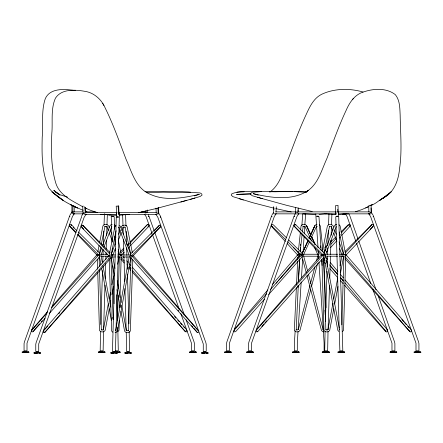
<?xml version="1.0" encoding="UTF-8"?>
<svg xmlns="http://www.w3.org/2000/svg" width="443" height="443" viewBox="0 0 443 443"><rect width="100%" height="100%" fill="white"/><g stroke="black" fill="none" stroke-linecap="round" stroke-linejoin="round"><path stroke-width="0.66" d="M71.877 213.172L71.932 205.38M72.918 205.951L72.746 213.803L74.097 213.903L73.776 213.947M74.142 211.937L74.269 206.039M145.897 213.166L145.952 210.575M147.264 212.59L147.32 209.971M116.287 216.926L112.45 351.554L115.401 351.554L119.433 213.598L118.918 212.983L117.844 212.734M119.328 320.062L119.023 330.367L117.982 331.475M119.693 307.697L119.771 304.945M119.992 297.391L121.183 256.851M117.445 320.029L118.198 295.331M118.408 288.476L119.377 256.918M341.813 324.83L343.94 255.55M100.555 331.386L100.184 350.817L103.13 350.817L103.507 331.386M100.782 324.475L102.532 270.573M102.782 262.976L103.003 256.065M103.047 254.681L103.208 249.846M103.363 245.007L103.812 231.191M104.016 224.972L104.437 213.991M103.551 330.002L105.013 285.087M105.212 278.868L105.705 263.668M105.844 259.52L105.955 256.065M105.999 254.681L106.065 252.61M106.176 249.154L106.47 240.172M106.63 235.333L106.918 226.351M106.962 224.972L107.35 214.562M325.079 331.386L324.702 350.817M325.389 321.712L327.028 271.266M327.189 266.431L327.527 256.065M327.571 254.681L327.792 247.775M327.909 244.32L328.357 230.498M328.534 224.972L328.955 213.991M328.025 331.386L327.654 350.817L324.099 350.817L324.099 342.932L318.949 262.034M328.091 329.31L329.509 285.779M329.753 278.176L330.472 256.065M330.517 254.681L330.987 240.172M331.148 235.333L331.442 226.351M331.486 224.972L331.907 213.991M131.067 257.66L128.437 330.367L128.121 330.738L128.431 330.495L127.152 330.738L126.067 330.124L126.355 330.367L121.714 305.221M132.8 259.653L130.314 331.109C129.079 333.225 125.818 333.241 124.583 331.109L120.967 311.363M36.974 352.418L36.974 353.403M113.657 352.418L113.657 353.403M127.794 352.418L127.794 353.403M204.478 352.418L204.478 353.403M298.283 285.729L296.229 329.631L296.505 330.002L296.145 329.753L297.38 330.002L298.504 329.382M298.477 281.615L299.507 259.664M299.634 256.918L299.701 255.55M296.367 287.773L294.318 330.367C295.475 332.505 298.815 332.488 299.977 330.367L310.72 289.578M296.533 284.334L297.657 260.977M297.724 259.598L297.857 256.851M116.321 216.433L116.481 213.598M273.353 213.166L273.735 206.61M273.89 209.916L274.007 207.939M275.989 211.987L276.294 206.743M297.823 254.985L298.383 254.492M25.821 352.661L25.821 351.676M101.945 352.661L101.945 351.676M117.113 351.676L117.113 352.661L120.208 352.418L120.031 351.676L114.687 351.676L114.604 352.418M193.237 352.661L193.237 351.676M250.345 352.661L250.345 351.676M295.171 330.755L294.396 342.932L294.396 350.817L297.314 350.817L297.314 342.932L298.045 331.447M297.929 287.463L298.056 285.403M298.366 280.591L299.761 258.601M300.199 251.724L300.465 247.604M300.592 245.544L300.681 244.165M301.86 225.614L302.724 213.991M298.172 329.382L301.19 281.964M301.456 277.839L302.635 259.288M303.117 251.724L304.075 236.606M304.252 233.86L304.734 226.301M304.823 224.922L305.642 213.991M326.469 352.661L326.469 351.676M341.636 352.661L341.636 351.676M417.76 352.661L417.76 351.676M121.349 254.614L120.906 255.478M133.011 255.722L133.05 255.356L198.53 330.738M298.133 253.368L298.349 251.308M298.499 249.935L300.398 232.093M300.62 230.033L301.057 225.913C302.231 223.77 305.515 223.809 306.717 225.913L310.969 235.316M299.867 254.67L300.022 253.307M300.171 251.94L302.137 234.17M302.364 232.121L303.178 226.284L302.885 226.534L304.125 226.284L305.172 226.899L305.022 226.655L309.873 237.26M228.544 352.661L228.544 351.676M296.422 352.661L296.422 351.676M394.004 352.661L394.004 351.676M129.301 256.281L115.634 330.367L115.922 330.124L115.468 330.495M109.249 308.777L105.179 330.367C103.95 332.505 100.683 332.483 99.453 330.367L97.759 272.655M110.135 304.059L110.772 300.681M111.918 294.612L113.441 286.516M117.639 264.249L119.034 256.829M333.767 308.777L329.697 330.367C328.468 332.505 325.201 332.483 323.977 330.367L321.9 259.598M334.659 304.059L337.965 286.516M340.506 273.021L343.558 256.829M108.313 303.798L103.413 329.631L103.036 330.002L103.695 329.382L102.61 330.002L101.331 329.753L101.646 330.002L101.331 329.631L99.503 269.953M109.216 299.042L110.506 292.247M111.924 284.771L113.602 275.934M332.964 303.123L327.931 329.631L327.554 330.002M333.74 299.042L337.738 277.971M340.058 265.739L341.99 255.545M226.163 351.676L226.163 352.661M294.041 351.676L294.041 352.661M323.567 352.047L323.639 351.676M391.518 351.676L391.518 352.661M97.809 252.056L99.116 245.356M99.636 242.675L102.898 225.913C104.626 222.951 109.205 224.512 109.332 227.835M322.46 251.386L327.416 225.913C328.916 223.25 333.236 224.152 333.618 227.198M348.215 225.421L348.331 225.055L341.542 232.719M99.47 253.352L100.794 246.679M101.325 244.01L105.008 226.284L104.775 226.534L106.049 226.284L107.062 226.899L106.857 226.655L108.291 230.482M323.988 253.352L329.531 226.284L329.293 226.534L330.572 226.284L331.58 226.899L331.375 226.655L332.809 230.482M109.1 255.478L114.887 226.655L115.928 225.548L115.695 225.792M111.016 255.428L116.077 230.731M23.49 351.676L23.49 352.661M99.614 351.676L99.614 352.661M190.811 351.676L190.811 352.661M248.008 351.676L248.008 352.661M324.132 351.676L324.132 352.661M339.205 351.676L339.205 352.661M415.329 351.676L415.329 352.661M34.787 352.418L34.787 353.403M45.031 331.602L44.843 332.339L109.15 258.142M111.392 352.418L111.392 353.403M125.607 352.418L125.607 353.403M202.213 352.418L202.213 353.403M323.534 352.047L323.628 351.676M371.688 225.421L371.882 224.684L345.374 252.887M340.966 231.888L348.264 224.684L348.918 224.313L349.748 224.562L350.164 225.177L349.449 226.899L341.625 235.46M349.87 226.284L350.164 225.177M311.601 286.239L317.587 263.502M298.283 329.631L309.95 285.569M310.477 283.57L314.895 266.88M316.485 260.872L317.902 255.528M390.615 352.047L390.715 351.676M229.889 352.661L226.091 352.418M297.768 352.661L293.969 352.418M395.245 352.661L391.446 352.418M27.671 352.661L23.413 352.418M103.795 352.661L99.537 352.418M118.868 352.661L110.717 352.418L110.545 353.154L117.14 353.403L117.14 352.418M194.992 352.661L190.728 352.418M252.189 352.661L247.93 352.418M343.386 352.661L339.128 352.418M419.51 352.661L415.252 352.418M39.394 353.403L39.394 352.418M116.083 353.403L116.083 352.418M130.12 353.403L130.12 352.418M206.809 353.403L206.809 352.418M111.315 254.199L115.761 242.028M118.569 234.341L120.208 229.856M120.906 227.935L121.376 226.655L122.418 225.548L124.876 225.055L126.294 225.792M112.771 255.456L115.368 248.44M118.431 240.15L121.26 232.497M121.969 230.581L123.431 227.026L122.938 227.641L123.946 227.026L125.225 227.27L124.992 227.026L130.702 254.094M101.774 247.692L99.16 254.742L99.459 255.234L99.913 254.742M102.488 245.771L109.858 225.913L110.9 224.806L112.145 224.313M101.087 254.719L103.003 249.614M103.961 247.061L111.797 226.534M325.367 255.356L336.32 226.534M28.081 352.661L28.081 351.676M104.127 352.661L104.127 351.676M119.372 352.661L119.372 351.676M195.413 352.661L195.413 351.676M252.599 352.661L252.599 351.676M328.645 352.661L328.645 351.676M343.89 352.661L343.89 351.676M419.936 352.661L419.936 351.676M308.14 240.516L301.65 254.742L301.799 254.371M230.692 352.661L230.692 351.676M298.499 352.661L298.499 351.676M396.075 352.661L396.075 351.676M345.49 255.234L345.712 254.742L340.102 225.913L339.061 224.806M301.65 254.742L308.173 240.327M309.02 238.45L314.691 225.913L315.721 224.806L316.983 224.313M302.082 253.745L308.068 240.643M309.208 238.146L314.912 225.67L309.269 238.041M303.555 254.731L309.258 242.255M310.399 239.757L316.385 226.655L316.236 226.899L317.288 226.284M271.614 215.569L273.464 212.562M69.684 215.569L71.943 211.998M81.418 216.306L83.677 212.734M33.125 331.602L33.303 331.231M147.358 224.684L127.462 245.959M294.207 215.569L296.079 212.562M257.649 331.602L257.82 331.231M322.969 351.676L322.969 352.661M158.954 225.792L159.131 225.421M160.693 226.655L132.701 256.342M31.741 330.002L47.467 311.728M112.334 255.478L112.566 255.107L111.099 253.651M276.244 213.598L274.355 216.433L229.435 343.181L229.435 350.817L226.517 350.817L226.517 343.546L226.86 341.946L271.443 216.306L271.969 216.306L271.598 216.306M74.369 213.598L72.464 216.433L27.006 343.181L27.006 350.817L24.06 350.817L24.06 343.546L24.404 341.946L69.512 216.306L69.955 216.306L69.512 216.184L69.767 216.306M85.848 214.091L86.108 214.34L84.198 217.17L38.718 343.918L38.718 351.554L35.767 351.554L35.767 344.289L36.116 342.688L81.506 217.048L81.246 216.926M298.887 213.598L296.982 216.433L251.53 343.181L251.53 350.817L248.578 350.817L248.578 343.546L248.927 341.946L294.03 216.306L294.473 216.306L294.03 216.184L294.285 216.306M231.318 352.418L224.806 352.661L224.634 352.047L224.806 351.676L231.146 351.676L231.318 352.418L230.792 352.418M299.197 352.418L292.685 352.661L292.513 352.047L292.685 351.676L299.025 351.676L299.197 352.418L298.599 352.418M396.773 352.418L390.261 352.661L390.089 352.047L390.261 351.676L396.607 351.676L396.773 352.418L396.18 352.418M28.917 352.418L22.322 352.661L22.15 352.047L22.322 351.676L28.745 351.676L28.917 352.418L28.175 352.418M40.629 353.154L34.033 353.403L33.856 352.789L34.033 352.418L40.457 352.418L40.629 353.154L39.477 353.154M105.041 352.418L98.446 352.661L98.274 352.047L98.446 351.676L104.869 351.676L105.041 352.418L104.221 352.418M131.449 353.154L124.854 353.403L124.677 352.789L124.854 352.418L131.272 352.418L131.449 353.154L130.203 353.154M196.332 352.418L189.737 352.661L189.565 352.047L189.737 351.676L196.155 351.676L196.332 352.418L195.507 352.418M208.132 353.154L201.537 353.403L201.36 352.789L201.537 352.418L207.961 352.418L208.132 353.154L206.887 353.154M253.435 352.418L246.845 352.661L246.668 352.047L246.845 351.676L253.263 351.676L253.435 352.418L252.693 352.418M329.559 352.418L322.211 352.418L322.382 351.676L329.387 351.676L329.559 352.418L322.211 352.418M344.726 352.418L338.131 352.661L337.959 352.047L338.131 351.676L344.554 351.676L344.726 352.418L343.984 352.418M420.85 352.418L414.255 352.661L414.083 352.047L414.255 351.676L420.678 351.676L420.85 352.418L420.03 352.418M368.853 205.419C374.318 205.674 378.366 200.363 382.99 198.176C394.503 192.456 398.606 179.792 399.669 167.842C402.155 150.332 400.422 132.64 400.156 115.053C399.796 108.103 399.963 100.317 395.3 94.625C385.631 87.055 371.129 88.628 360.392 93.146C353.259 96.652 348.962 103.734 345.944 110.783C338.59 126.399 332.953 142.724 326.773 158.815C321.336 170.605 317.83 185.39 305.592 192.101L308.466 190.335C292.075 201.294 271.21 197.822 253.208 193.652L258.297 195.175M345.429 255.478L345.867 254.614L410.882 329.382L411.625 331.109L411.292 331.724L410.473 331.968L409.448 331.231L345.219 258.939M109.327 255.971L109.737 255.478M132.607 256.586L132.917 256.215M335.545 212.861L336.065 212.241M234.308 329.382L267.865 289.894M272.34 284.627L297.846 254.614M276.122 283.227L277.462 281.648M278.359 280.596L299.39 255.849M97.288 254.742L97.604 254.371M321.806 254.742L322.122 254.371M51.981 306.539L97.133 254.614L97.621 254.492M33.679 330.616L39.549 323.866M41.354 321.79L42.257 320.749M256.635 329.382L321.197 255.135M261.813 326.463L264.067 323.866M264.969 322.825L266.78 320.749M234.519 330.002L234.054 330.367L266.631 293.803M353.464 98.429L352.368 99.669M47.152 312.885L31.647 330.367L32.178 330.002M51.737 307.724L98.972 254.614L99.57 255.478M45.048 318.24L33.208 331.602L32.417 331.968L31.375 331.109M49.173 313.6L99.614 256.879M44.184 330.124L47.85 325.998M58.853 313.622L59.766 312.592M109.465 259.681L45.258 331.968L44.239 332.71L43.425 332.46L43.093 331.846L43.846 330.124L108.945 255.356L109.388 256.215M110.385 258.651L112.217 256.586M270.291 289.678L301.766 254.492M264.504 299.163L236.025 331.231L234.729 331.968L233.699 331.109M268.63 294.523L302.53 256.364M324.132 256.879L258.07 331.231L256.94 331.968L255.899 331.109M326.441 252.078L327.82 250.566M330.583 247.543L336.564 240.998M339.327 237.98L340.246 236.972M323.988 251.851L325.838 249.835M330.915 244.298L335.999 238.76M339.233 235.239L340.152 234.231M147.929 226.899L148.842 225.913L148.305 226.284M373.017 226.284L370.01 229.336M130.74 256.215L131.333 255.356L198.636 331.109M324.437 254.742L323.977 255.234L323.678 254.742L334.376 225.913L335.417 224.806L336.663 224.313M256.165 330.367L323.49 254.614L324.088 255.478M121.471 255.107L124.295 252.139M128.055 248.18L129.467 246.696M130.408 245.704L148.272 226.899L149.108 225.177L148.682 224.562L147.956 224.313L147.281 224.684L129.827 242.21M345.994 255.107L372.796 226.899L373.632 225.177L373.205 224.562L372.48 224.313L371.799 224.684L345.053 251.452M120.856 252.887L123.686 249.918M151.002 234.325L151.949 233.334M154.784 230.366L158.572 226.406M342.505 331.475L343.546 330.367L345.745 255.478L345.523 254.985L344.277 254.492M301.982 255.234L303.012 254.371M297.984 254.742L298.349 254.371M131.477 255.855L160.621 226.655L160.023 227.026M118.093 253.883L119.067 252.909M120.047 251.94L123.957 248.047M126.892 245.129L128.847 243.179M130.403 254.138L159.059 225.421L159.74 225.055L160.455 225.299M342.123 254.371L343.591 252.909M324.896 247.67L327.82 244.802M330.738 241.933L335.611 237.149M323.994 251.297L325.937 249.381M160.488 217.048L160.743 216.926L160.311 217.048L160.743 217.048L205.873 342.688L206.222 344.289L206.222 351.554L203.271 351.554L203.271 343.918L157.797 217.17L155.886 214.34L156.146 214.091M328.219 329.382L327.128 330.002L325.849 329.753L326.164 330.002L325.849 329.631L323.623 256.918M349.97 216.184L358.055 239.093M269.826 192.135C280.64 184.421 283.138 170.234 288.343 158.815C293.881 143.931 299.418 129.024 306.124 114.621C309.64 106.879 313.528 98.462 321.48 94.376C334.249 88.307 349.588 88.14 363.022 92.006M145.37 212.861L146.29 212.241M369.894 212.861L370.808 212.241M156.888 213.598L157.88 212.983M109.897 255.356L109.072 256.215L111.68 331.109L112.721 332.217M100.107 254.614L99.188 255.478L100.971 264.925M324.625 254.614L323.711 255.478L337.821 330.367L338.862 331.475M155.886 214.34L156.318 214.091M370.863 205.452L372.69 204.539L370.929 205.402M355.441 211.737L361.793 209.628L368.582 206.56M148.715 216.306L148.97 216.184L148.527 216.306L148.97 216.306L154.341 231.279M373.233 216.306L373.488 216.184L373.045 216.306L373.488 216.306L418.596 341.946L418.94 343.546L418.94 350.817L415.994 350.817L415.994 343.181L370.536 216.433L368.631 213.598M365.647 208.011L369.03 206.36M69.795 224.562C72.857 224.119 74.28 229.502 76.921 230.532M271.659 224.562L272.489 224.313L273.575 225.055L286.283 237.625M294.318 224.562L295.044 224.313L295.719 224.684L324.42 253.396M115.119 332.71L116.365 332.217L117.406 331.109L131.117 256.215L130.203 255.356M198.564 332.46L197.755 332.71L196.731 331.968L130.691 257.616M335.478 206.039L335.65 213.903L336.071 213.842M371.428 212.54L371.068 205.38M299.684 255.971L298.875 256.215L300.26 256.215M194.25 195.884L199.344 194.361C183.302 197.894 165.532 201.476 149.972 194.184C135.851 188.402 131.876 172.161 126.166 159.552C119.555 142.286 113.486 124.765 105.273 108.164C101.973 100.29 95.289 93.75 86.872 91.701C76.694 89.724 61.976 88.107 55.469 98.136C50.53 109.133 52.883 121.709 51.82 133.382C51.072 150.072 51.028 167.155 55.851 183.302C59.644 195.518 72.768 200.961 82.952 206.887M190.091 199.422L200.136 196.487L202.074 195.114L201.692 193.901L200.064 192.932L188.43 192.196L176.884 192.495L163.14 192.196L146.722 192.711M138.227 212.718L156.18 208.542L186.852 200.33M180.833 202.052L195.047 198.004M321.651 254.614L322.139 254.492M83.101 214.024L82.697 206.167L83.367 206.095M116.703 214.689L116.199 206.167L118.752 206.034M303.184 254.492L301.711 255.478L306.29 272.866M261.575 191.597C251.851 192.345 240.604 189.77 231.639 193.945L231.235 195.141L232.846 196.642L252.959 202.761L273.818 208.149M346.348 213.714L338.524 214.512M346.432 213.72L342.45 214.307L346.31 213.747M119.001 214.578L118.718 206.028M156.501 214.65L156.661 214.689M129.434 214.296L119.15 215.243M326.602 213.714L319.038 214.412M305.493 213.952L302.973 213.803M298.117 213.891L296.345 213.952M369.329 213.842L368.925 213.919L371.035 213.914M156.711 214.633L157.298 214.589M244.154 191.791L236.839 192.196M84.452 214.573L85.089 214.545M250.5 193.812L236.545 194.399L251.214 193.973M145.094 191.703L179.182 191.454L190.651 192.201M72.159 211.892L72.79 211.892L72.458 211.892M84.679 206.693L85.25 212.634M145.293 211.892L145.924 211.892L145.597 211.892M118.746 212.634L118.945 212.629M158.422 212.634L158.616 212.629M269.543 191.753L292.624 191.603M315.953 214.523L303.699 213.847M335.944 214.55L325.018 213.786M84.99 212.64L85.56 212.634L85.289 207.346M73.156 211.876L82.819 211.876M85.46 211.876L95.251 211.876M141.223 211.876L145.326 211.876M275.723 211.876L296.417 211.876M297.674 211.876L336.337 211.876M337.71 211.876L369.844 211.876M84.89 212.612L116.57 212.612M118.635 212.612L156.412 212.612M73.837 213.847L82.819 213.847M275.723 213.847L295.73 213.847M298.178 213.847L336.337 213.847M338.397 213.847L369.844 213.847M85.577 214.584L116.57 214.584M118.635 214.584L156.412 214.584M70.177 226.284L69.64 225.913L75.914 232.254M272.063 226.284L271.603 225.913L285.757 239.818M294.695 226.284L294.158 225.913L323.839 255.6M101.364 254.249L107.643 254.249M118.281 254.249L119.632 254.249M298.875 254.249L300.675 254.249M303.715 254.249L319.076 254.249M325.882 254.249L337.577 254.249M339.416 254.249L344.217 254.249M110.661 254.985L115.401 254.985M117.788 254.985L129.301 254.985M100.688 256.215L108.319 256.215M303.715 256.215L319.076 256.215M325.206 256.215L337.577 256.215M339.416 256.215L344.217 256.215M110.556 256.957L115.401 256.957M117.428 256.957L129.616 256.957M115.346 350.817L118.298 350.817L117.788 327.239M24.581 351.31L26.663 351.31M100.622 351.31L102.704 351.31M115.773 351.31L117.855 351.31M191.819 351.31L193.901 351.31M227.032 351.31L229.092 351.31M249.099 351.31L251.181 351.31M294.844 351.31L296.899 351.31M324.509 351.31L324.907 351.31M325.145 351.31L327.227 351.31M340.296 351.31L342.378 351.31M392.315 351.31L394.375 351.31M416.337 351.31L418.419 351.31M36.287 352.047L38.369 352.047M112.893 352.047L114.975 352.047M127.014 352.047L129.096 352.047M203.619 352.047L205.702 352.047M22.15 352.418L23.064 352.661M98.274 352.418L99.11 352.661M119.466 352.418L120.208 352.418M189.565 352.418L190.401 352.661M224.634 352.418L225.332 352.661M246.668 352.418L247.587 352.661M292.513 352.418L293.139 352.661M337.959 352.418L338.873 352.661M390.089 352.418L390.715 352.661M414.083 352.418L414.919 352.661M34.692 353.154L36.957 353.154M111.298 353.154L113.641 353.154M116.16 353.154L117.312 353.154M125.513 353.154L127.778 353.154M202.119 353.154L204.461 353.154M370.066 205.286L371.273 205.336M107.699 214.556L100.55 214.307M116.564 215.287L110.041 215.049L104.221 214.168M293.991 191.636L306.772 192.024M347.999 213.952L345.595 213.803M306.584 192.024L288.919 191.459L275.264 191.753L263.818 191.454L252.349 192.201L250.793 193.181L250.406 194.388L252.405 195.773L262.511 198.719M335.6 205.419L338.02 205.336L338.175 212.54M335.971 213.947L335.672 213.919M273.719 213.842L275.873 213.952M110.041 215.049L104.138 214.152M291.267 211.942L275.79 208.636M312.243 211.544L286.355 205.242L257.499 197.296M67.508 197.135L60.015 194.721L55.635 191.985L58.016 193.818M75.36 90.632C65.531 89.004 50.175 87.548 45.302 98.656C41.077 110.933 43.386 124.417 42.218 137.158C41.803 154.109 41.67 172.039 48.741 187.788C57.236 198.769 70.553 205.131 83.146 210.298M97.632 212.662L90.649 210.359L85.134 207.944M85.709 211.161L86.944 211.544M239.165 198.685L243.357 200.014M323.722 331.968L322.46 331.475L321.435 330.367L306.993 275.54M85.089 207.911L86.773 208.736M85.671 214.091L86.108 214.34M111.625 255.107L112.24 255.478M120.402 254.614L121.221 255.478M296.904 212.241L297.895 212.861M72.381 212.241L73.377 212.861M386.772 330.002L387.354 330.367M83.937 212.983L84.851 213.598M57.95 193.685L53.797 190.346L58.775 194.333M58.98 194.46L60.004 195.236M323.379 329.753L322.903 329.382L323.124 329.631L308.455 274.223M339.305 329.382L339.759 329.753M319.32 224.806L320.35 225.913L322.914 249.935M288.72 240.017L302.359 253.413M118.674 227.27L119.051 227.641M287.701 241.728L301.301 255.124M110.124 252.676L82.93 225.421L82.254 225.055L81.534 225.299L81.108 225.913L81.955 227.641L108.817 255.844M78.389 231.994L99.902 253.396M83.738 229.097L81.368 226.655M77.863 234.197L98.828 255.113M297.923 255.478L298.289 255.849M302.115 255.478L301.445 254.614M114.543 224.806L115.584 225.913M109.432 253.623L82.858 225.421L83.046 226.163M73.089 227.154L74.031 228.145M322 255.6L294.728 226.899L293.892 225.177M75.847 232.841L70.204 226.899L69.368 225.177M77.73 234.818L97.477 255.6M126.061 225.548L127.102 226.655L132.352 252.798M130.392 255.478L130.851 255.971L131.145 255.478L120.612 226.655L119.571 225.548M293.266 247.321L299.734 254.371M285.303 241.501L271.958 226.899L271.249 225.177L271.537 226.284M287.147 243.517L298.189 255.6M401.807 319.586L403.639 321.651M404.559 322.681L406.392 324.741M407.77 326.292L409.144 327.837M342.467 255.849L343.846 257.394M174.536 316.49L175.91 318.041M177.748 320.101L179.122 321.651M180.5 323.196L181.874 324.741M183.707 326.807L184.626 327.837M120.701 258.939L124.367 263.064M128.498 267.705L130.79 270.285M132.164 271.83L184.93 331.231L185.955 331.968L186.774 331.724L187.101 331.109L186.365 329.382L132.186 267.079M323.628 258.74L325.001 260.29M326.834 262.35L327.754 263.38M330.041 265.961L337.832 274.726M340.578 277.822L342.871 280.397M323.462 261.52L325.289 263.579M329.874 268.74L337.66 277.506M340.412 280.596L343.159 283.692M344.532 285.237L385.382 331.231L386.468 331.968L387.398 331.724L387.708 331.109L387.099 329.382L345.042 279.887M345.213 256.885L409.875 331.602L409.686 330.86M178.047 310.067L178.955 311.102M191.614 325.644L192.965 327.2M193.873 328.241L196.587 331.353M123.154 256.691L124.057 257.732M126.764 260.844L128.121 262.406M129.478 263.962L130.829 265.518M121.144 257.405L124.3 261.038M127.014 264.155L127.916 265.191M129.267 266.752L131.073 268.829M132.429 270.385L185.351 331.602L185.163 330.86M321.779 255.478L322.094 255.849M97.255 255.478L97.571 255.849M325.356 256.724L327.593 259.354M330.273 262.516L337.882 271.465M340.567 274.627L343.253 277.783M323.811 257.953L324.708 259.005M326.048 260.584L327.388 262.167M329.625 264.798L337.682 274.278M340.368 277.434L343.497 281.122M344.842 282.7L385.875 331.231L385.764 330.86M120.562 254.742L120.972 255.234M371.057 211.998L373.316 215.569M158.317 212.734L160.571 216.306M144.49 214.163L146.018 216.433L152.004 233.256M348.702 213.698L349.798 215.569M345.169 213.598L347.052 216.433L355.773 241.158M71.672 225.67L71.118 224.684L71.312 225.421M338.147 212.241L338.668 215.691M102.654 103.291L103.883 105.489M196.969 331.968L197.146 332.339M295.642 224.684L295.813 225.055M148.449 214.833L148.793 215.569M310.776 235.028L306.495 225.67L310.731 234.945M311.628 236.9L315.051 244.386M318.185 251.247L318.755 252.499M310.443 238.511L311.584 241.003M314.43 247.244L317.852 254.731M311.579 236.8L314.962 244.226M311.54 236.568L314.94 244.087M333.767 233.035L336.885 241.324M339.521 248.34L341.913 254.719M109.249 233.035L112.361 241.324M334.57 229.756L336.231 234.242M339.083 241.928L343.364 253.457M110.047 229.756L111.714 234.242M118.131 251.535L118.846 253.457M118.846 227.392L129.218 255.456M154.812 232.581L184.26 314.608M186.126 319.813L194.073 341.946L194.422 343.546L194.422 350.817L191.47 350.817L191.47 343.181L180.838 313.638M152.702 235.2L178.978 308.45M358.747 241.047L376.068 289.872M378.377 296.378L394.547 341.946L394.89 343.546L394.89 350.817L391.977 350.817L391.977 343.181L372.862 289.379M356.465 243.113L370.785 283.514M303.333 254.863L307.575 270.883M339.288 231.994L343.796 254.686M115.163 233.998L115.828 237.332M118.215 249.348L119.278 254.686M118.453 240.665L121.194 254.742M325.4 254.863L339.327 328.269M100.877 254.863L102.427 263.02M102.942 265.739L110.811 307.198M112.743 317.393L113.131 319.436M101.608 268.297L111.392 320.25M112.815 256.962L114.947 268.513M117.207 280.751L121.216 302.503M111.121 257.577L114.488 275.961M116.98 289.578L120.219 307.281M315.77 213.991L318.03 247.604M320.56 245.787L320.787 247.836M97.133 254.614L97.161 254.985M318.977 216.677L321.12 250.35M321.69 259.288L322.083 265.473M324.924 310.139L325.234 314.951M318.251 251.037L318.733 258.601M111.199 215.691L112.079 242.243M125.574 214.733L125.967 225.708M122.622 214.733L123.016 225.708M158.461 207.346L158.804 213.908M157.924 208.016L158.229 213.914M155.975 208.132L156.213 212.718M118.148 206.034L118.552 213.914M323.617 258.225L325.998 307.697M321.9 259.664L322 261.719M110.877 256.287L113.159 319.392M338.718 216.677L342.816 350.817L339.87 350.817L335.766 216.677M114.194 216.677L114.599 229.114M114.826 236.025L115.091 244.32M115.252 249.154L115.296 250.539M116.73 294.761L117.561 320.328M112.278 248.462L112.389 251.917M112.843 265.739L114.078 303.743M126.133 231.235L126.532 244.364M126.637 247.82L126.864 255.423M126.908 256.802L127.285 269.244M127.429 274.079L128.941 323.833M129.168 331.43L129.539 351.554L126.587 351.554L126.238 332.123M123.06 227.093L123.287 234.69M123.436 239.53L123.918 255.423M123.957 256.802L124.71 281.682M124.92 288.592L126.194 330.744M99.105 256.918L99.398 266.525M97.377 259.598L97.659 269.222M371.007 207.939L371.123 213.172M368.731 206.039L368.858 211.937M337.782 209.257L337.837 211.898M298.194 207.961L298.283 211.887M297.917 209.916L297.956 211.898M295.625 207.352L295.752 213.244M391.031 191.897L386.119 195.911L391.031 191.897M388.367 194.117L382.99 198.176L388.367 194.117M382.364 198.519L379.695 200.397L385.46 196.349L382.364 198.519M117.639 216.926L116.631 217.048L118.713 217.048L117.639 216.926M112.838 216.184L111.769 216.306L113.851 216.306L112.838 216.184M337.361 216.184L336.287 216.306L338.369 216.306L337.361 216.184M317.753 216.184L316.662 216.306L318.722 216.306L317.753 216.184M77.353 208.011L70.31 204.539L77.353 208.011M60.636 198.519L51.969 191.897L63.305 200.397L60.636 198.519"/></g></svg>
